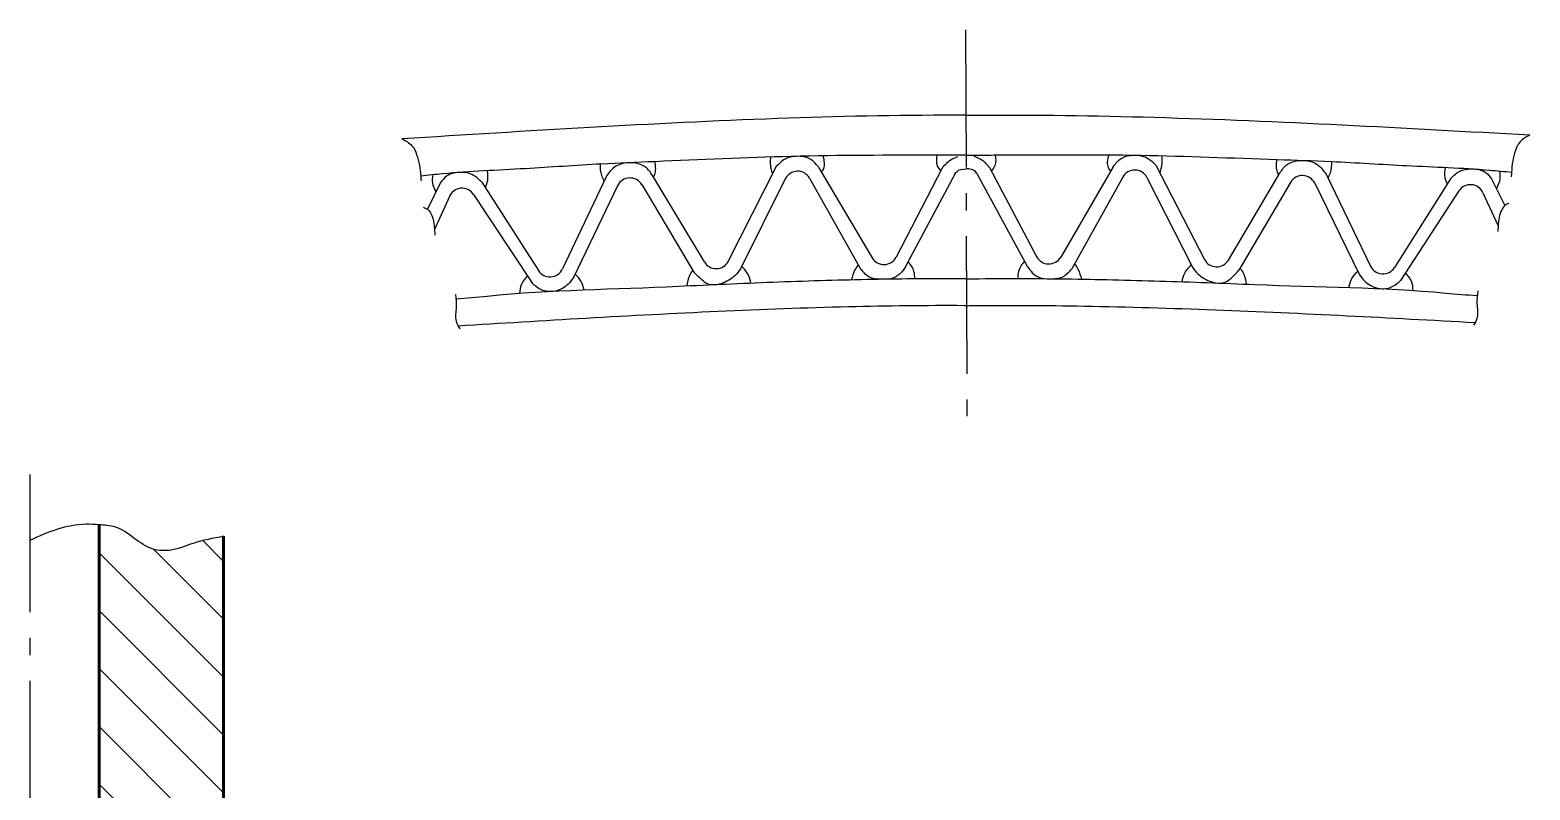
# Model space of a CAD drawing. Header units: millimetres. Extents: x 132 to 289, y 1161 to 1321.
# Drawn here: x 200.7 to 288, y 1276.7 to 1320.9 of the extents above; entities that cross this region are included whole.
import ezdxf

# ---------------------------------------------------------------- set-up
doc = ezdxf.new("R2010")
doc.units = ezdxf.units.MM
doc.linetypes.add('GOST2.303 6', pattern=[12, 8, -1.5, 1, -1.5])
doc.layers.get('0').update_dxf_attribs({"lineweight": 60})
doc.layers.add('Layer1', color=7, linetype='Continuous')
doc.layers.add('Layer2', color=7, linetype='GOST2.303 6')

msp = doc.modelspace()

# ---------------------------------------------------------------- hatches: boundary and pattern name
at = {"layer": 'Layer1'}
h = msp.add_hatch(dxfattribs=at)
h.set_pattern_fill('ANSI31', color=1, scale=0.75, angle=90, style=0)
edge = h.paths.add_edge_path()
edge.add_spline(control_points=[(196.712, 1292.092), (196.399, 1292.072), (195.204, 1292.011), (194.133, 1290.594), (192.396, 1290.556), (191.101, 1291.118), (190.069, 1291.313), (189.472, 1291.425)], knot_values=[0, 0, 0, 0, 0.930562, 3.501052, 4.561932, 5.886231, 7.703883, 7.703883, 7.703883, 7.703883], degree=3, periodic=0)
edge.add_line((189.472, 1291.425), (189.472, 1275.577))
edge.add_spline(control_points=[(189.472, 1275.577), (189.523, 1275.571), (189.575, 1275.565), (189.627, 1275.559), (189.932, 1275.052), (190.484, 1274.133), (190.435, 1272.633), (190.018, 1271.647), (189.584, 1271.332), (189.472, 1271.267)], knot_values=[8.727229, 8.727229, 8.727229, 8.727229, 8.877948, 8.877948, 8.877948, 10.612596, 12.020346, 13.239081, 13.626159, 13.626159, 13.626159, 13.626159], degree=3, periodic=0)
edge.add_line((189.472, 1271.267), (189.472, 1256.063))
edge.add_spline(control_points=[(189.472, 1256.063), (189.878, 1255.937), (190.628, 1255.605), (191.452, 1254.742), (191.614, 1254.062), (191.652, 1253.74)], knot_values=[0.914209, 0.914209, 0.914209, 0.914209, 2.182228, 3.342328, 4.305872, 4.305872, 4.305872, 4.305872], degree=3, periodic=0)
edge.add_line((191.652, 1253.74), (196.712, 1258.678))
edge.add_line((196.712, 1258.678), (196.712, 1292.092))
edge = h.paths.add_edge_path()
edge.add_spline(control_points=[(211.987, 1271.267), (211.874, 1271.332), (211.441, 1271.647), (211.024, 1272.633), (210.974, 1274.133), (211.527, 1275.052), (211.832, 1275.559), (211.884, 1275.565), (211.936, 1275.571), (211.987, 1275.577)], knot_values=[8.727229, 8.727229, 8.727229, 8.727229, 9.114307, 10.333042, 11.740792, 13.47544, 13.47544, 13.47544, 13.626159, 13.626159, 13.626159, 13.626159], degree=3, periodic=0)
edge.add_line((211.987, 1275.577), (211.987, 1291.425))
edge.add_spline(control_points=[(211.987, 1291.425), (211.39, 1291.313), (210.358, 1291.118), (209.063, 1290.556), (207.326, 1290.594), (206.255, 1292.011), (205.06, 1292.072), (204.746, 1292.092)], knot_values=[0, 0, 0, 0, 1.817652, 3.141951, 4.202831, 6.773321, 7.703883, 7.703883, 7.703883, 7.703883], degree=3, periodic=0)
edge.add_line((204.746, 1292.092), (204.746, 1258.678))
edge.add_line((204.746, 1258.678), (209.807, 1253.74))
edge.add_spline(control_points=[(209.807, 1253.74), (209.845, 1254.062), (210.007, 1254.742), (210.831, 1255.605), (211.58, 1255.937), (211.987, 1256.063)], knot_values=[0.914209, 0.914209, 0.914209, 0.914209, 1.877753, 3.037853, 4.305872, 4.305872, 4.305872, 4.305872], degree=3, periodic=0)
edge.add_line((211.987, 1256.063), (211.987, 1271.267))
edge = h.paths.add_edge_path()
edge.add_spline(control_points=[(269.251, 1231.587), (269.296, 1232.051), (269.29, 1232.527), (269.272, 1233.002)], knot_values=[10.607491, 10.607491, 10.607491, 10.607491, 12.024205, 12.024205, 12.024205, 12.024205], degree=3, periodic=0)
edge.add_line((269.272, 1233.002), (231.694, 1233.002))
edge.add_spline(control_points=[(231.694, 1233.002), (230.279, 1232.993), (227.793, 1232.976), (224.366, 1233.914), (221.825, 1235.474), (220.494, 1236.8), (219.894, 1237.397)], knot_values=[0, 0, 0, 0, 4.229666, 7.427021, 10.517076, 13.053267, 13.053267, 13.053267, 13.053267], degree=3, periodic=0)
edge.add_line((219.894, 1237.397), (217.116, 1237.397))
edge.add_line((217.116, 1237.397), (217.116, 1235.365))
edge.add_line((217.116, 1235.365), (215.799, 1235.365))
edge.add_line((215.799, 1235.365), (215.799, 1237.397))
edge.add_line((215.799, 1237.397), (214.424, 1237.397))
edge.add_line((214.424, 1237.397), (214.424, 1235.365))
edge.add_line((214.424, 1235.365), (213.05, 1235.365))
edge.add_line((213.05, 1235.365), (213.05, 1237.397))
edge.add_line((213.05, 1237.397), (211.063, 1237.397))
edge.add_line((211.063, 1237.397), (211.063, 1236.197))
edge.add_line((211.063, 1236.197), (209.029, 1234.911))
edge.add_line((209.029, 1234.911), (209.029, 1232.456))
edge.add_line((209.029, 1232.456), (209.901, 1231.587))
edge.add_line((209.901, 1231.587), (269.251, 1231.587))
edge = h.paths.add_edge_path()
edge.add_line((192.43, 1234.911), (190.395, 1236.197))
edge.add_line((190.395, 1236.197), (190.395, 1237.397))
edge.add_line((190.395, 1237.397), (188.409, 1237.397))
edge.add_line((188.409, 1237.397), (188.409, 1235.365))
edge.add_line((188.409, 1235.365), (187.034, 1235.365))
edge.add_line((187.034, 1235.365), (187.034, 1237.397))
edge.add_line((187.034, 1237.397), (185.66, 1237.397))
edge.add_line((185.66, 1237.397), (185.66, 1235.365))
edge.add_line((185.66, 1235.365), (184.342, 1235.365))
edge.add_line((184.342, 1235.365), (184.342, 1237.397))
edge.add_line((184.342, 1237.397), (181.564, 1237.397))
edge.add_spline(control_points=[(181.564, 1237.397), (180.964, 1236.8), (179.634, 1235.474), (177.092, 1233.914), (173.665, 1232.976), (171.18, 1232.993), (169.764, 1233.002)], knot_values=[0, 0, 0, 0, 2.536191, 5.626246, 8.8236, 13.053267, 13.053267, 13.053267, 13.053267], degree=3, periodic=0)
edge.add_line((169.764, 1233.002), (132.187, 1233.002))
edge.add_spline(control_points=[(132.187, 1233.002), (132.169, 1232.527), (132.162, 1232.051), (132.208, 1231.587)], knot_values=[10.607491, 10.607491, 10.607491, 10.607491, 12.024205, 12.024205, 12.024205, 12.024205], degree=3, periodic=0)
edge.add_line((132.208, 1231.587), (191.558, 1231.587))
edge.add_line((191.558, 1231.587), (192.43, 1232.456))
edge.add_line((192.43, 1232.456), (192.43, 1234.911))

# ---------------------------------------------------------------- linework, layer by layer
for p, q in [((204.746, 1292.092), (204.746, 1250.412)), ((211.987, 1291.425), (211.987, 1252.994))]:
    msp.add_line(p, q)
for p, q in [((244.145, 1312.926), (241.353, 1307.418)), ((246.629, 1312.856), (249.72, 1307.622)), ((253.819, 1312.87), (251.119, 1307.661)), ((254.558, 1312.521), (251.649, 1307.073)), ((255.816, 1312.525), (258.763, 1307.098)), ((256.553, 1312.88), (259.289, 1307.69)), ((263.743, 1312.917), (260.689, 1307.661)), ((266.226, 1313.005), (269.057, 1307.517)), ((270.451, 1307.489), (273.398, 1312.477)), ((276.134, 1312.477), (278.713, 1307.138)), ((224.618, 1311.996), (223.855, 1310.444)), ((227.014, 1312.013), (230.304, 1306.882)), ((234.241, 1312.328), (231.7, 1306.971)), ((234.91, 1311.813), (232.357, 1306.506)), ((236.318, 1311.876), (239.357, 1306.782)), ((239.96, 1307.38), (236.977, 1312.347)), ((244.667, 1312.217), (242.054, 1306.99)), ((246.08, 1312.252), (249.072, 1306.946)), ((264.296, 1312.317), (261.342, 1306.99)), ((265.709, 1312.292), (268.359, 1307.083)), ((274.06, 1312.009), (271.058, 1306.894)), ((275.468, 1311.956), (278.059, 1306.668)), ((283.363, 1312.213), (280.11, 1307.059)), ((285.76, 1312.213), (286.533, 1310.666)), ((225.13, 1311.196), (224.26, 1309.259)), ((226.526, 1311.31), (229.963, 1306.131)), ((283.856, 1311.513), (280.456, 1306.31)), ((285.253, 1311.409), (286.137, 1309.478))]:
    msp.add_line(p, q, dxfattribs=at)
for centre, start, end in [((245.383, 1311.859), 29.41508, 153.44296), ((264.996, 1311.929), 26.96368, 150.99155), ((225.86, 1310.868), 33.56175, 155.80055), ((235.631, 1311.466), 30.8199, 154.3042), ((274.75, 1311.604), 26.10244, 149.58674), ((284.525, 1311.076), 24.60609, 146.84488), ((240.646, 1307.792), 210.98313, 333.11983), ((250.409, 1308.029), 210.56747, 332.60519), ((259.997, 1308.063), 207.80145, 329.83916), ((269.762, 1307.896), 207.28681, 329.4235), ((230.977, 1307.313), 212.66127, 334.62619), ((279.434, 1307.485), 205.78045, 327.74537)]:
    msp.add_arc(centre, 0.8, start, end, dxfattribs=at)
for points, knots in [([(255.175, 1315.909), (254.985, 1315.91), (251.33, 1315.927), (240.382, 1315.673), (229.646, 1314.995), (222.368, 1314.535)], [33.375812, 33.375812, 33.375812, 33.375812, 33.947311, 44.341212, 66.216832, 66.216832, 66.216832, 66.216832]), ([(255.175, 1315.909), (255.366, 1315.912), (259.02, 1315.954), (269.97, 1315.778), (280.71, 1315.176), (287.991, 1314.768)], [33.375812, 33.375812, 33.375812, 33.375812, 33.947311, 44.341212, 66.216832, 66.216832, 66.216832, 66.216832]), ([(255.183, 1313.593), (254.636, 1313.592), (251.244, 1313.589), (245.206, 1313.584), (238.677, 1313.271), (233.52, 1313.074), (229.409, 1312.768), (225.907, 1312.637), (223.885, 1312.423), (223.46, 1312.378)], [0.223035, 0.223035, 0.223035, 0.223035, 1.864254, 10.401259, 18.330652, 21.472834, 25.881804, 30.696727, 31.979419, 31.979419, 31.979419, 31.979419]), ([(243.814, 1313.481), (243.798, 1313.377), (243.773, 1313.156), (243.826, 1312.82), (243.889, 1312.596), (243.922, 1312.486)], [0.132345, 0.132345, 0.132345, 0.132345, 0.445707, 0.798352, 1.142672, 1.142672, 1.142672, 1.142672]), ([(246.775, 1312.608), (246.826, 1312.672), (246.933, 1312.83), (246.968, 1313.175), (246.909, 1313.418), (246.866, 1313.552)], [0.1239045, 0.1239045, 0.1239045, 0.1239045, 0.3646781, 0.6970605, 1.1162697, 1.1162697, 1.1162697, 1.1162697]), ([(253.487, 1313.591), (253.453, 1313.378), (253.421, 1313.036), (253.627, 1312.768), (253.713, 1312.666)], [0.1135867, 0.1135867, 0.1135867, 0.1135867, 0.7233711, 1.1097607, 1.1097607, 1.1097607, 1.1097607]), ([(253.819, 1312.87), (253.897, 1312.96), (254.032, 1313.114), (254.316, 1313.356), (254.549, 1313.451), (254.707, 1313.508)], [0, 0, 0, 0, 0.357927, 0.612251, 1.110153, 1.110153, 1.110153, 1.110153]), ([(255.183, 1313.593), (255.73, 1313.596), (259.123, 1313.616), (265.16, 1313.655), (271.692, 1313.388), (276.85, 1313.227), (280.963, 1312.951), (284.466, 1312.845), (286.489, 1312.645), (286.914, 1312.603)], [0.223035, 0.223035, 0.223035, 0.223035, 1.864254, 10.401259, 18.330652, 21.472834, 25.881804, 30.696727, 31.979419, 31.979419, 31.979419, 31.979419]), ([(256.553, 1312.88), (256.474, 1312.969), (256.338, 1313.122), (256.052, 1313.362), (255.818, 1313.455), (255.66, 1313.512)], [0, 0, 0, 0, 0.357927, 0.612251, 1.110153, 1.110153, 1.110153, 1.110153]), ([(256.88, 1313.603), (256.915, 1313.39), (256.949, 1313.049), (256.745, 1312.779), (256.66, 1312.677)], [0.1135867, 0.1135867, 0.1135867, 0.1135867, 0.7233711, 1.1097607, 1.1097607, 1.1097607, 1.1097607]), ([(263.598, 1312.668), (263.547, 1312.732), (263.439, 1312.889), (263.402, 1313.233), (263.459, 1313.477), (263.5, 1313.611)], [0.1239045, 0.1239045, 0.1239045, 0.1239045, 0.3646781, 0.6970605, 1.1162697, 1.1162697, 1.1162697, 1.1162697]), ([(266.553, 1313.561), (266.57, 1313.458), (266.596, 1313.237), (266.546, 1312.9), (266.484, 1312.676), (266.452, 1312.566)], [0.132345, 0.132345, 0.132345, 0.132345, 0.445707, 0.798352, 1.142672, 1.142672, 1.142672, 1.142672]), ([(273.371, 1312.432), (273.322, 1312.539), (273.233, 1312.768), (273.244, 1313.084), (273.265, 1313.278), (273.273, 1313.342)], [0.1637597, 0.1637597, 0.1637597, 0.1637597, 0.5118381, 0.900723, 1.0943439, 1.0943439, 1.0943439, 1.0943439]), ([(224.156, 1312.451), (224.134, 1312.294), (224.101, 1311.939), (224.247, 1311.613), (224.34, 1311.432)], [0.138711, 0.138711, 0.138711, 0.138711, 0.604476, 1.198995, 1.198995, 1.198995, 1.198995]), ([(227.32, 1312.686), (227.35, 1312.488), (227.38, 1312.153), (227.264, 1311.839), (227.208, 1311.711)], [0.206353, 0.206353, 0.206353, 0.206353, 0.795657, 1.209176, 1.209176, 1.209176, 1.209176]), ([(234.134, 1312.104), (234.08, 1312.204), (233.932, 1312.508), (233.91, 1312.844), (233.913, 1313.073)], [0.127469, 0.127469, 0.127469, 0.127469, 0.466969, 1.138647, 1.138647, 1.138647, 1.138647]), ([(237.004, 1312.303), (237.052, 1312.41), (237.14, 1312.64), (237.126, 1312.956), (237.104, 1313.15), (237.096, 1313.214)], [0.1637597, 0.1637597, 0.1637597, 0.1637597, 0.5118381, 0.900723, 1.0943439, 1.0943439, 1.0943439, 1.0943439]), ([(254.558, 1312.521), (254.585, 1312.56), (254.721, 1312.765), (254.968, 1312.794), (255.186, 1312.789)], [0, 0, 0, 0, 0.1385001, 0.7235062, 0.7235062, 0.7235062, 0.7235062]), ([(255.816, 1312.525), (255.789, 1312.564), (255.652, 1312.769), (255.404, 1312.796), (255.186, 1312.789)], [0, 0, 0, 0, 0.1385001, 0.7235062, 0.7235062, 0.7235062, 0.7235062]), ([(276.242, 1312.253), (276.295, 1312.354), (276.442, 1312.659), (276.461, 1312.995), (276.456, 1313.224)], [0.127469, 0.127469, 0.127469, 0.127469, 0.466969, 1.138647, 1.138647, 1.138647, 1.138647]), ([(283.053, 1312.884), (283.023, 1312.685), (282.996, 1312.35), (283.115, 1312.037), (283.171, 1311.909)], [0.206353, 0.206353, 0.206353, 0.206353, 0.795657, 1.209176, 1.209176, 1.209176, 1.209176]), ([(286.217, 1312.671), (286.241, 1312.514), (286.276, 1312.16), (286.132, 1311.833), (286.041, 1311.651)], [0.138711, 0.138711, 0.138711, 0.138711, 0.604476, 1.198995, 1.198995, 1.198995, 1.198995]), ([(248.914, 1307.225), (248.842, 1307.126), (248.659, 1306.854), (248.572, 1306.536), (248.523, 1306.334)], [0.1632617, 0.1632617, 0.1632617, 0.1632617, 0.529014, 1.1458598, 1.1458598, 1.1458598, 1.1458598]), ([(252.197, 1306.395), (252.199, 1306.547), (252.184, 1306.917), (251.968, 1307.217), (251.818, 1307.388)], [0.147059, 0.147059, 0.147059, 0.147059, 0.592664, 1.250303, 1.250303, 1.250303, 1.250303]), ([(258.22, 1306.416), (258.217, 1306.568), (258.229, 1306.939), (258.444, 1307.24), (258.593, 1307.412)], [0.147059, 0.147059, 0.147059, 0.147059, 0.592664, 1.250303, 1.250303, 1.250303, 1.250303]), ([(261.498, 1307.27), (261.57, 1307.171), (261.755, 1306.9), (261.845, 1306.583), (261.895, 1306.381)], [0.1632617, 0.1632617, 0.1632617, 0.1632617, 0.529014, 1.1458598, 1.1458598, 1.1458598, 1.1458598]), ([(267.748, 1306.23), (267.785, 1306.406), (267.882, 1306.78), (268.14, 1307.069), (268.289, 1307.22)], [0.137888, 0.137888, 0.137888, 0.137888, 0.66729, 1.289546, 1.289546, 1.289546, 1.289546]), ([(255.209, 1306.398), (255.072, 1306.399), (254.936, 1306.4), (253.014, 1306.408), (251.221, 1306.39), (247.606, 1306.316), (245.785, 1306.26), (242.125, 1306.122), (240.29, 1306.041), (234.768, 1305.769), (231.031, 1305.758), (226.726, 1305.314), (226.117, 1305.262), (225.506, 1305.215)], [33.280695, 33.280695, 33.280695, 33.280695, 33.709899, 33.709899, 39.332469, 39.332469, 44.955038, 44.955038, 50.577607, 50.577607, 61.822746, 61.822746, 63.668088, 63.668088, 63.668088, 63.668088]), ([(229.228, 1305.542), (229.237, 1305.73), (229.283, 1306.114), (229.531, 1306.411), (229.677, 1306.561)], [0.226032, 0.226032, 0.226032, 0.226032, 0.774433, 1.38125, 1.38125, 1.38125, 1.38125]), ([(232.971, 1305.741), (232.929, 1305.921), (232.824, 1306.275), (232.578, 1306.548), (232.44, 1306.679)], [0.20117, 0.20117, 0.20117, 0.20117, 0.744864, 1.304455, 1.304455, 1.304455, 1.304455]), ([(239.29, 1306.894), (239.214, 1306.798), (239.021, 1306.526), (238.969, 1306.191), (238.944, 1305.974)], [0.183732, 0.183732, 0.183732, 0.183732, 0.546103, 1.184819, 1.184819, 1.184819, 1.184819]), ([(242.671, 1306.141), (242.633, 1306.317), (242.534, 1306.69), (242.274, 1306.977), (242.123, 1307.127)], [0.137888, 0.137888, 0.137888, 0.137888, 0.66729, 1.289546, 1.289546, 1.289546, 1.289546]), ([(255.209, 1306.398), (255.345, 1306.4), (255.482, 1306.402), (257.403, 1306.424), (259.197, 1306.419), (262.812, 1306.37), (264.633, 1306.327), (268.294, 1306.215), (270.13, 1306.147), (275.653, 1305.914), (279.391, 1305.929), (283.699, 1305.516), (284.308, 1305.468), (284.92, 1305.426)], [33.280695, 33.280695, 33.280695, 33.280695, 33.709899, 33.709899, 39.332469, 39.332469, 44.955038, 44.955038, 50.577607, 50.577607, 61.822746, 61.822746, 63.668088, 63.668088, 63.668088, 63.668088]), ([(271.124, 1307.007), (271.2, 1306.912), (271.395, 1306.641), (271.45, 1306.307), (271.476, 1306.09)], [0.183732, 0.183732, 0.183732, 0.183732, 0.546103, 1.184819, 1.184819, 1.184819, 1.184819]), ([(277.451, 1305.899), (277.492, 1306.079), (277.594, 1306.434), (277.838, 1306.709), (277.975, 1306.841)], [0.20117, 0.20117, 0.20117, 0.20117, 0.744864, 1.304455, 1.304455, 1.304455, 1.304455]), ([(281.195, 1305.727), (281.185, 1305.914), (281.136, 1306.298), (280.886, 1306.594), (280.739, 1306.742)], [0.226032, 0.226032, 0.226032, 0.226032, 0.774433, 1.38125, 1.38125, 1.38125, 1.38125]), ([(255.214, 1304.836), (255.166, 1304.837), (255.118, 1304.837), (253.958, 1304.844), (252.848, 1304.84), (250.611, 1304.816), (249.487, 1304.795), (245.848, 1304.705), (243.308, 1304.61), (238.212, 1304.381), (235.652, 1304.246), (230.611, 1303.956), (228.13, 1303.803), (225.638, 1303.647)], [33.264203, 33.264203, 33.264203, 33.264203, 33.416431, 33.416431, 36.941425, 36.941425, 40.46642, 40.46642, 48.293344, 48.293344, 56.120268, 56.120268, 63.635235, 63.635235, 63.635235, 63.635235]), ([(255.214, 1304.836), (255.262, 1304.837), (255.31, 1304.838), (256.471, 1304.853), (257.581, 1304.857), (259.818, 1304.848), (260.942, 1304.836), (264.582, 1304.772), (267.122, 1304.695), (272.219, 1304.502), (274.78, 1304.384), (279.823, 1304.131), (282.305, 1303.996), (284.798, 1303.857)], [33.264203, 33.264203, 33.264203, 33.264203, 33.416431, 33.416431, 36.941425, 36.941425, 40.46642, 40.46642, 48.293344, 48.293344, 56.120268, 56.120268, 63.635235, 63.635235, 63.635235, 63.635235]), ([(211.987, 1291.425), (211.39, 1291.313), (210.358, 1291.118), (209.063, 1290.556), (207.326, 1290.594), (206.255, 1292.011), (204.801, 1292.086), (203.104, 1292.205), (201.793, 1291.684), (200.729, 1291.188)], [0, 0, 0, 0, 1.817652, 3.141951, 4.202831, 6.773321, 7.703883, 8.462162, 11.869338, 11.869338, 11.869338, 11.869338])]:
    msp.add_open_spline(points, degree=3, knots=knots, dxfattribs=at)
for points in [[(222.368, 1314.535), (222.948, 1314.142), (223.222, 1313.63), (223.46, 1312.378), (223.477, 1312.103)], [(287.991, 1314.768), (287.414, 1314.371), (287.143, 1313.857), (286.914, 1312.603), (286.899, 1312.328)], [(246.629, 1312.856), (246.157, 1313.336), (245.429, 1313.524), (244.567, 1313.311), (244.145, 1312.926)], [(263.743, 1312.917), (264.211, 1313.4), (264.938, 1313.594), (265.802, 1313.387), (266.226, 1313.005)], [(273.398, 1312.477), (273.782, 1312.982), (274.834, 1313.289), (275.643, 1313.034), (276.134, 1312.477)], [(227.014, 1312.013), (226.537, 1312.418), (225.666, 1312.583), (224.958, 1312.368), (224.618, 1311.996)], [(236.977, 1312.347), (236.589, 1312.85), (235.536, 1313.149), (234.728, 1312.888), (234.241, 1312.328)], [(283.363, 1312.213), (283.837, 1312.621), (284.707, 1312.793), (285.416, 1312.582), (285.76, 1312.213)], [(286.764, 1310.786), (286.533, 1310.666), (286.344, 1310.421), (286.137, 1309.478), (286.114, 1309.149)], [(223.623, 1310.562), (223.855, 1310.444), (224.046, 1310.2), (224.26, 1309.259), (224.285, 1308.93)], [(232.357, 1306.506), (232.041, 1306.097), (231.698, 1305.839), (231.127, 1305.659), (230.403, 1305.789), (229.963, 1306.131)], [(242.054, 1306.99), (241.899, 1306.762), (241.171, 1306.208), (240.71, 1306.057), (240.092, 1306.133), (239.732, 1306.41), (239.357, 1306.782)], [(251.649, 1307.073), (251.376, 1306.727), (250.965, 1306.449), (250.379, 1306.371), (249.608, 1306.477), (249.072, 1306.946)], [(258.763, 1307.098), (259.039, 1306.754), (259.452, 1306.479), (260.039, 1306.406), (260.809, 1306.516), (261.342, 1306.99)], [(268.359, 1307.083), (268.515, 1306.856), (269.248, 1306.308), (269.71, 1306.16), (270.327, 1306.241), (270.685, 1306.519), (271.058, 1306.894)], [(278.059, 1306.668), (278.379, 1306.261), (278.723, 1306.006), (279.296, 1305.83), (280.019, 1305.965), (280.456, 1306.31)], [(225.474, 1305.483), (225.524, 1304.752), (225.515, 1303.946), (225.727, 1303.49)], [(284.949, 1305.694), (284.904, 1304.963), (284.919, 1304.157), (284.71, 1303.7)]]:
    msp.add_spline(points, degree=3, dxfattribs=at)
at = {"layer": 'Layer2'}
for p, q in [((255.157, 1320.872), (255.237, 1298.418)), ((200.729, 1295.016), (200.729, 1211.878))]:
    msp.add_line(p, q, dxfattribs=at)

doc.saveas('drawing.dxf')
